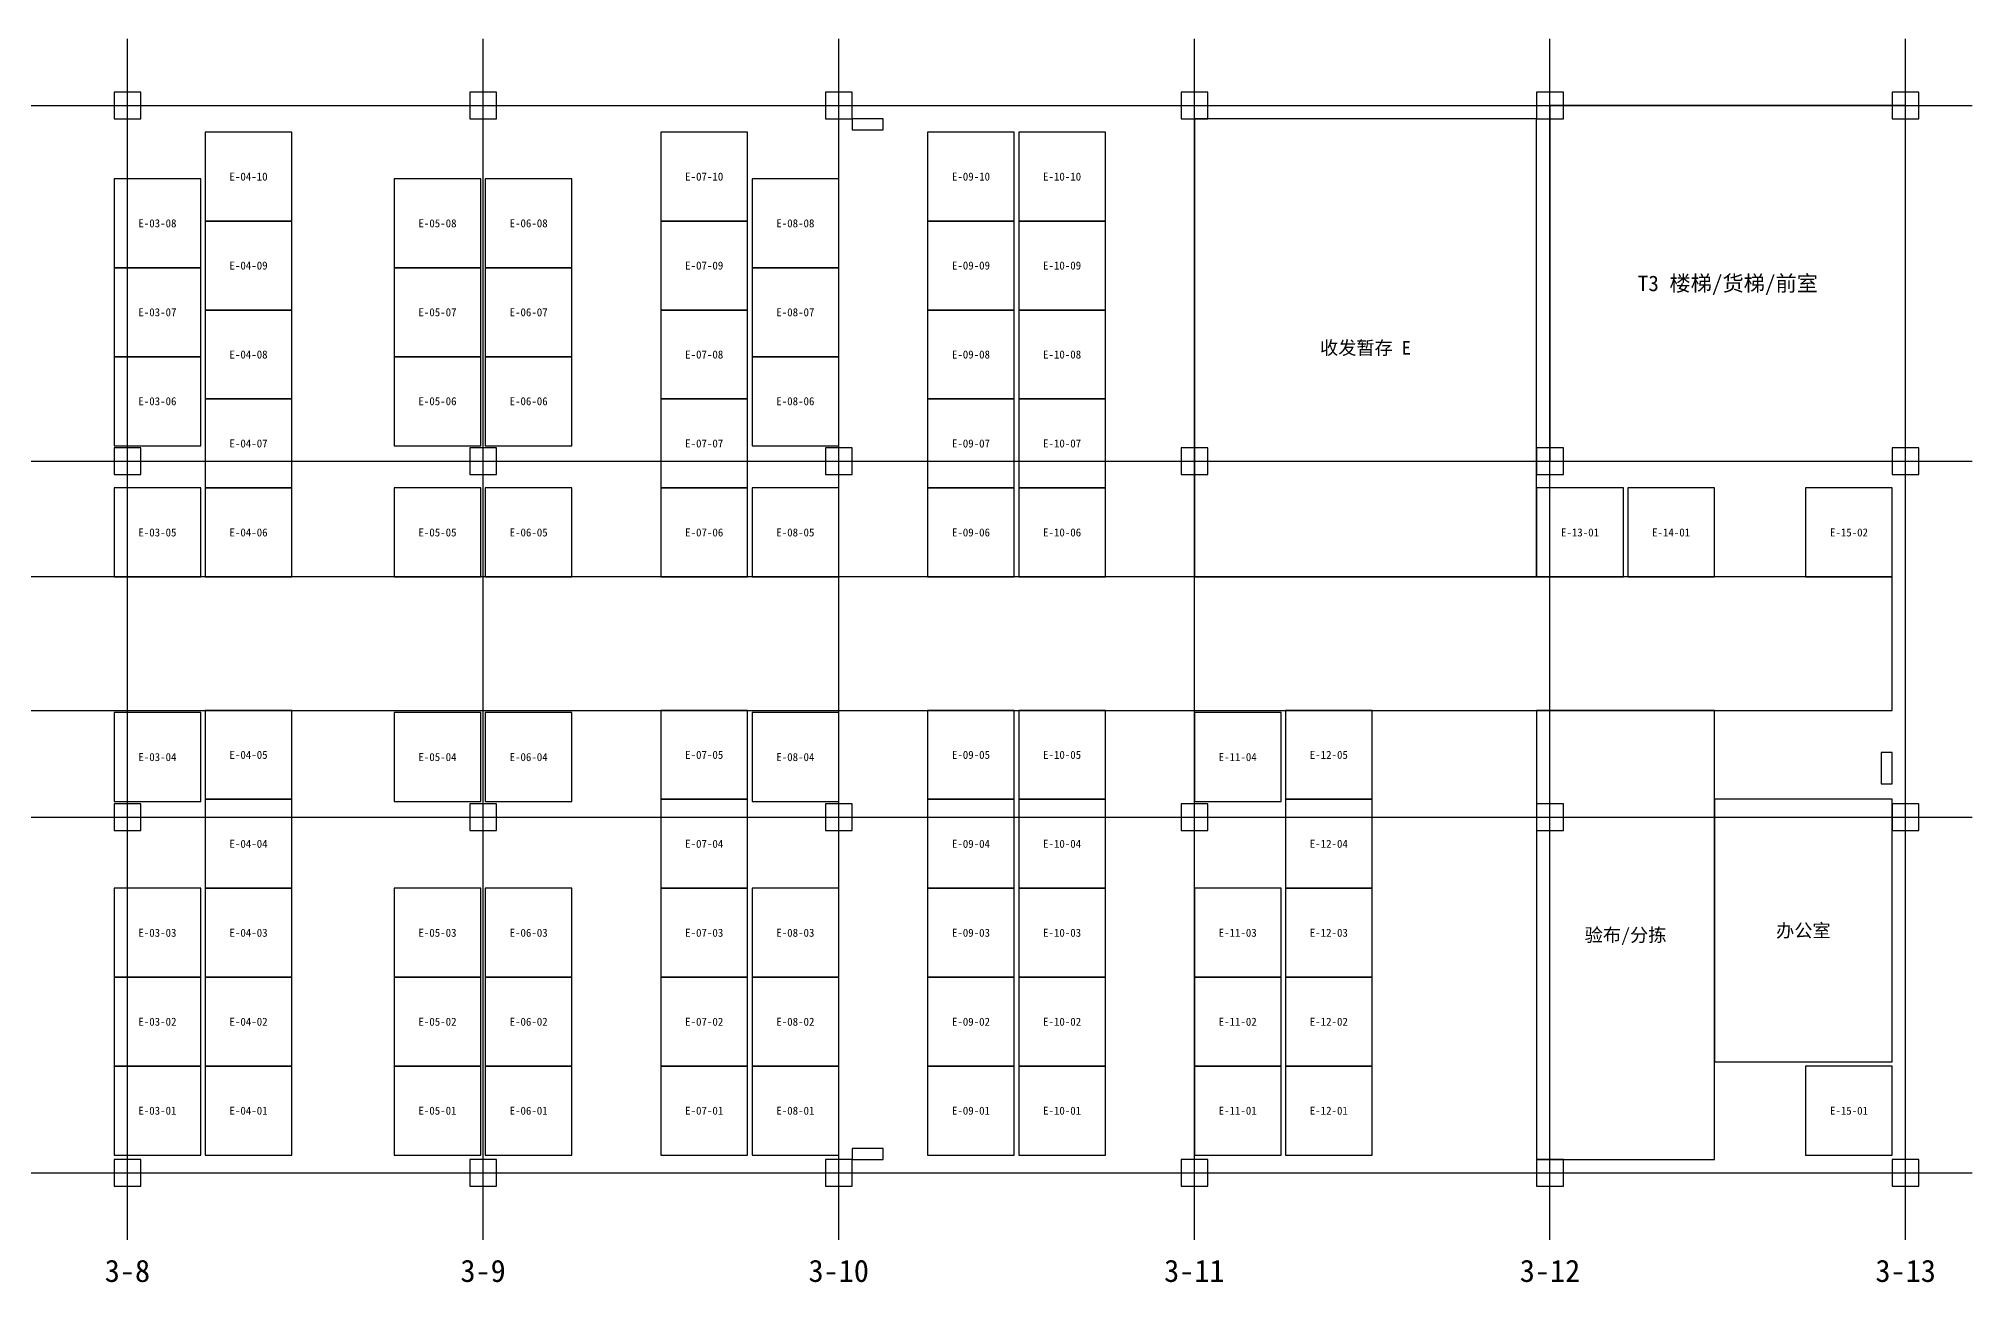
# Model space of a CAD drawing. Header units: metres. Extents: x -2888 to 97500, y -2458 to 25500.
# Drawn here: x 54004 to 97500, y -2458 to 25500 of the extents above; entities that cross this region are included whole.
import ezdxf
from ezdxf.enums import TextEntityAlignment as Align

# ---------------------------------------------------------------- set-up
doc = ezdxf.new("R2010")
doc.units = ezdxf.units.M
for name, color, linetype in [('AISLE', 5, 'Continuous'), ('AXIS', 1, 'Continuous'), ('COLUMN', 8, 'Continuous'), ('CORE', 9, 'Continuous'), ('HYDRANT', 1, 'Continuous'), ('RACK', 3, 'Continuous'), ('TEXT', 7, 'Continuous'), ('ZONE', 2, 'Continuous')]:
    doc.layers.add(name, color=color, linetype=linetype)
doc.styles.add('CJK', font='simhei.ttf')

msp = doc.modelspace()

# ---------------------------------------------------------------- linework, layer by layer
at = {"layer": 'AISLE'}
msp.add_lwpolyline([(300, 10400), (95700, 10400), (95700, 13400), (300, 13400)], close=True, dxfattribs=at)
at = {"layer": 'AXIS'}
for p, q in [((56000, -1500), (56000, 25500)), ((64000, -1500), (64000, 25500)), ((72000, -1500), (72000, 25500)), ((80000, -1500), (80000, 25500)), ((88000, -1500), (88000, 25500)), ((96000, -1500), (96000, 25500)), ((-1500, 24000), (97500, 24000)), ((-1500, 16000), (97500, 16000)), ((-1500, 8000), (97500, 8000)), ((-1500, 0), (97500, 0))]:
    msp.add_line(p, q, dxfattribs=at)
at = {"layer": 'COLUMN'}
for points in [[(55700, 23700), (56300, 23700), (56300, 24300), (55700, 24300)], [(63700, 23700), (64300, 23700), (64300, 24300), (63700, 24300)], [(71700, 23700), (72300, 23700), (72300, 24300), (71700, 24300)], [(79700, 23700), (80300, 23700), (80300, 24300), (79700, 24300)], [(87700, 23700), (88300, 23700), (88300, 24300), (87700, 24300)], [(95700, 23700), (96300, 23700), (96300, 24300), (95700, 24300)], [(55700, 15700), (56300, 15700), (56300, 16300), (55700, 16300)], [(63700, 15700), (64300, 15700), (64300, 16300), (63700, 16300)], [(71700, 15700), (72300, 15700), (72300, 16300), (71700, 16300)], [(79700, 15700), (80300, 15700), (80300, 16300), (79700, 16300)], [(87700, 15700), (88300, 15700), (88300, 16300), (87700, 16300)], [(95700, 15700), (96300, 15700), (96300, 16300), (95700, 16300)], [(55700, 7700), (56300, 7700), (56300, 8300), (55700, 8300)], [(63700, 7700), (64300, 7700), (64300, 8300), (63700, 8300)], [(71700, 7700), (72300, 7700), (72300, 8300), (71700, 8300)], [(79700, 7700), (80300, 7700), (80300, 8300), (79700, 8300)], [(87700, 7700), (88300, 7700), (88300, 8300), (87700, 8300)], [(95700, 7700), (96300, 7700), (96300, 8300), (95700, 8300)], [(55700, -300), (56300, -300), (56300, 300), (55700, 300)], [(63700, -300), (64300, -300), (64300, 300), (63700, 300)], [(71700, -300), (72300, -300), (72300, 300), (71700, 300)], [(79700, -300), (80300, -300), (80300, 300), (79700, 300)], [(87700, -300), (88300, -300), (88300, 300), (87700, 300)], [(95700, -300), (96300, -300), (96300, 300), (95700, 300)]]:
    msp.add_lwpolyline(points, close=True, dxfattribs=at)
at = {"layer": 'CORE'}
msp.add_lwpolyline([(88000, 16000), (96000, 16000), (96000, 24000), (88000, 24000)], close=True, dxfattribs=at)
at = {"layer": 'HYDRANT'}
for points in [[(72300, 23450), (73000, 23450), (73000, 23700), (72300, 23700)], [(95450, 8750), (95700, 8750), (95700, 9450), (95450, 9450)], [(72300, 300), (73000, 300), (73000, 550), (72300, 550)]]:
    msp.add_lwpolyline(points, close=True, dxfattribs=at)
at = {"layer": 'RACK'}
for points in [[(57750, 21400), (59700, 21400), (59700, 23400), (57750, 23400)], [(68000, 21400), (69950, 21400), (69950, 23400), (68000, 23400)], [(74000, 21400), (75950, 21400), (75950, 23400), (74000, 23400)], [(76050, 21400), (78000, 21400), (78000, 23400), (76050, 23400)], [(55700, 20350), (57650, 20350), (57650, 22350), (55700, 22350)], [(62000, 20350), (63950, 20350), (63950, 22350), (62000, 22350)], [(64050, 20350), (66000, 20350), (66000, 22350), (64050, 22350)], [(70050, 20350), (72000, 20350), (72000, 22350), (70050, 22350)], [(57750, 19400), (59700, 19400), (59700, 21400), (57750, 21400)], [(68000, 19400), (69950, 19400), (69950, 21400), (68000, 21400)], [(74000, 19400), (75950, 19400), (75950, 21400), (74000, 21400)], [(76050, 19400), (78000, 19400), (78000, 21400), (76050, 21400)], [(55700, 18350), (57650, 18350), (57650, 20350), (55700, 20350)], [(62000, 18350), (63950, 18350), (63950, 20350), (62000, 20350)], [(64050, 18350), (66000, 18350), (66000, 20350), (64050, 20350)], [(70050, 18350), (72000, 18350), (72000, 20350), (70050, 20350)], [(57750, 17400), (59700, 17400), (59700, 19400), (57750, 19400)], [(68000, 17400), (69950, 17400), (69950, 19400), (68000, 19400)], [(74000, 17400), (75950, 17400), (75950, 19400), (74000, 19400)], [(76050, 17400), (78000, 17400), (78000, 19400), (76050, 19400)], [(55700, 16350), (57650, 16350), (57650, 18350), (55700, 18350)], [(62000, 16350), (63950, 16350), (63950, 18350), (62000, 18350)], [(64050, 16350), (66000, 16350), (66000, 18350), (64050, 18350)], [(70050, 16350), (72000, 16350), (72000, 18350), (70050, 18350)], [(57750, 15400), (59700, 15400), (59700, 17400), (57750, 17400)], [(68000, 15400), (69950, 15400), (69950, 17400), (68000, 17400)], [(74000, 15400), (75950, 15400), (75950, 17400), (74000, 17400)], [(76050, 15400), (78000, 15400), (78000, 17400), (76050, 17400)], [(55700, 13400), (57650, 13400), (57650, 15400), (55700, 15400)], [(57750, 13400), (59700, 13400), (59700, 15400), (57750, 15400)], [(62000, 13400), (63950, 13400), (63950, 15400), (62000, 15400)], [(64050, 13400), (66000, 13400), (66000, 15400), (64050, 15400)], [(68000, 13400), (69950, 13400), (69950, 15400), (68000, 15400)], [(70050, 13400), (72000, 13400), (72000, 15400), (70050, 15400)], [(74000, 13400), (75950, 13400), (75950, 15400), (74000, 15400)], [(76050, 13400), (78000, 13400), (78000, 15400), (76050, 15400)], [(87700, 13400), (89650, 13400), (89650, 15400), (87700, 15400)], [(89750, 13400), (91700, 13400), (91700, 15400), (89750, 15400)], [(93750, 13400), (95700, 13400), (95700, 15400), (93750, 15400)], [(55700, 8350), (57650, 8350), (57650, 10350), (55700, 10350)], [(57750, 8400), (59700, 8400), (59700, 10400), (57750, 10400)], [(62000, 8350), (63950, 8350), (63950, 10350), (62000, 10350)], [(64050, 8350), (66000, 8350), (66000, 10350), (64050, 10350)], [(68000, 8400), (69950, 8400), (69950, 10400), (68000, 10400)], [(70050, 8350), (72000, 8350), (72000, 10350), (70050, 10350)], [(74000, 8400), (75950, 8400), (75950, 10400), (74000, 10400)], [(76050, 8400), (78000, 8400), (78000, 10400), (76050, 10400)], [(80000, 8350), (81950, 8350), (81950, 10350), (80000, 10350)], [(82050, 8400), (84000, 8400), (84000, 10400), (82050, 10400)], [(57750, 6400), (59700, 6400), (59700, 8400), (57750, 8400)], [(68000, 6400), (69950, 6400), (69950, 8400), (68000, 8400)], [(74000, 6400), (75950, 6400), (75950, 8400), (74000, 8400)], [(76050, 6400), (78000, 6400), (78000, 8400), (76050, 8400)], [(82050, 6400), (84000, 6400), (84000, 8400), (82050, 8400)], [(55700, 4400), (57650, 4400), (57650, 6400), (55700, 6400)], [(57750, 4400), (59700, 4400), (59700, 6400), (57750, 6400)], [(62000, 4400), (63950, 4400), (63950, 6400), (62000, 6400)], [(64050, 4400), (66000, 4400), (66000, 6400), (64050, 6400)], [(68000, 4400), (69950, 4400), (69950, 6400), (68000, 6400)], [(70050, 4400), (72000, 4400), (72000, 6400), (70050, 6400)], [(74000, 4400), (75950, 4400), (75950, 6400), (74000, 6400)], [(76050, 4400), (78000, 4400), (78000, 6400), (76050, 6400)], [(80000, 4400), (81950, 4400), (81950, 6400), (80000, 6400)], [(82050, 4400), (84000, 4400), (84000, 6400), (82050, 6400)], [(55700, 2400), (57650, 2400), (57650, 4400), (55700, 4400)], [(57750, 2400), (59700, 2400), (59700, 4400), (57750, 4400)], [(62000, 2400), (63950, 2400), (63950, 4400), (62000, 4400)], [(64050, 2400), (66000, 2400), (66000, 4400), (64050, 4400)], [(68000, 2400), (69950, 2400), (69950, 4400), (68000, 4400)], [(70050, 2400), (72000, 2400), (72000, 4400), (70050, 4400)], [(74000, 2400), (75950, 2400), (75950, 4400), (74000, 4400)], [(76050, 2400), (78000, 2400), (78000, 4400), (76050, 4400)], [(80000, 2400), (81950, 2400), (81950, 4400), (80000, 4400)], [(82050, 2400), (84000, 2400), (84000, 4400), (82050, 4400)], [(55700, 400), (57650, 400), (57650, 2400), (55700, 2400)], [(57750, 400), (59700, 400), (59700, 2400), (57750, 2400)], [(62000, 400), (63950, 400), (63950, 2400), (62000, 2400)], [(64050, 400), (66000, 400), (66000, 2400), (64050, 2400)], [(68000, 400), (69950, 400), (69950, 2400), (68000, 2400)], [(70050, 400), (72000, 400), (72000, 2400), (70050, 2400)], [(74000, 400), (75950, 400), (75950, 2400), (74000, 2400)], [(76050, 400), (78000, 400), (78000, 2400), (76050, 2400)], [(80000, 400), (81950, 400), (81950, 2400), (80000, 2400)], [(82050, 400), (84000, 400), (84000, 2400), (82050, 2400)], [(93750, 400), (95700, 400), (95700, 2400), (93750, 2400)]]:
    msp.add_lwpolyline(points, close=True, dxfattribs=at)
at = {"layer": 'ZONE'}
for points in [[(80000, 13400), (87700, 13400), (87700, 23700), (80000, 23700)], [(87700, 300), (91700, 300), (91700, 10400), (87700, 10400)], [(91700, 2500), (95700, 2500), (95700, 8400), (91700, 8400)]]:
    msp.add_lwpolyline(points, close=True, dxfattribs=at)

# ---------------------------------------------------------------- texts
at = {"layer": 'TEXT', "style": 'CJK'}
for s, height, p in [('E-04-10', 180, (58725, 22400)), ('E-07-10', 180, (68975, 22400)), ('E-09-10', 180, (74975, 22400)), ('E-10-10', 180, (77025, 22400)), ('E-03-08', 180, (56675, 21350)), ('E-05-08', 180, (62975, 21350)), ('E-06-08', 180, (65025, 21350)), ('E-08-08', 180, (71025, 21350)), ('E-04-09', 180, (58725, 20400)), ('E-07-09', 180, (68975, 20400)), ('E-09-09', 180, (74975, 20400)), ('E-10-09', 180, (77025, 20400)), ('T3 楼梯/货梯/前室', 350, (92000, 20000)), ('E-03-07', 180, (56675, 19350)), ('E-05-07', 180, (62975, 19350)), ('E-06-07', 180, (65025, 19350)), ('E-08-07', 180, (71025, 19350)), ('收发暂存 E', 300, (83850, 18550)), ('E-04-08', 180, (58725, 18400)), ('E-07-08', 180, (68975, 18400)), ('E-09-08', 180, (74975, 18400)), ('E-10-08', 180, (77025, 18400)), ('E-03-06', 180, (56675, 17350)), ('E-05-06', 180, (62975, 17350)), ('E-06-06', 180, (65025, 17350)), ('E-08-06', 180, (71025, 17350)), ('E-04-07', 180, (58725, 16400)), ('E-07-07', 180, (68975, 16400)), ('E-09-07', 180, (74975, 16400)), ('E-10-07', 180, (77025, 16400)), ('E-03-05', 180, (56675, 14400)), ('E-04-06', 180, (58725, 14400)), ('E-05-05', 180, (62975, 14400)), ('E-06-05', 180, (65025, 14400)), ('E-07-06', 180, (68975, 14400)), ('E-08-05', 180, (71025, 14400)), ('E-09-06', 180, (74975, 14400)), ('E-10-06', 180, (77025, 14400)), ('E-13-01', 180, (88675, 14400)), ('E-14-01', 180, (90725, 14400)), ('E-15-02', 180, (94725, 14400)), ('E-03-04', 180, (56675, 9350)), ('E-04-05', 180, (58725, 9400)), ('E-05-04', 180, (62975, 9350)), ('E-06-04', 180, (65025, 9350)), ('E-07-05', 180, (68975, 9400)), ('E-08-04', 180, (71025, 9350)), ('E-09-05', 180, (74975, 9400)), ('E-10-05', 180, (77025, 9400)), ('E-11-04', 180, (80975, 9350)), ('E-12-05', 180, (83025, 9400)), ('E-04-04', 180, (58725, 7400)), ('E-07-04', 180, (68975, 7400)), ('E-09-04', 180, (74975, 7400)), ('E-10-04', 180, (77025, 7400)), ('E-12-04', 180, (83025, 7400)), ('E-03-03', 180, (56675, 5400)), ('E-04-03', 180, (58725, 5400)), ('E-05-03', 180, (62975, 5400)), ('E-06-03', 180, (65025, 5400)), ('E-07-03', 180, (68975, 5400)), ('E-08-03', 180, (71025, 5400)), ('E-09-03', 180, (74975, 5400)), ('E-10-03', 180, (77025, 5400)), ('E-11-03', 180, (80975, 5400)), ('E-12-03', 180, (83025, 5400)), ('验布/分拣', 300, (89700, 5350)), ('办公室', 300, (93700, 5450)), ('E-03-02', 180, (56675, 3400)), ('E-04-02', 180, (58725, 3400)), ('E-05-02', 180, (62975, 3400)), ('E-06-02', 180, (65025, 3400)), ('E-07-02', 180, (68975, 3400)), ('E-08-02', 180, (71025, 3400)), ('E-09-02', 180, (74975, 3400)), ('E-10-02', 180, (77025, 3400)), ('E-11-02', 180, (80975, 3400)), ('E-12-02', 180, (83025, 3400)), ('E-03-01', 180, (56675, 1400)), ('E-04-01', 180, (58725, 1400)), ('E-05-01', 180, (62975, 1400)), ('E-06-01', 180, (65025, 1400)), ('E-07-01', 180, (68975, 1400)), ('E-08-01', 180, (71025, 1400)), ('E-09-01', 180, (74975, 1400)), ('E-10-01', 180, (77025, 1400)), ('E-11-01', 180, (80975, 1400)), ('E-12-01', 180, (83025, 1400)), ('E-15-01', 180, (94725, 1400)), ('3-8', 500, (56000, -2200)), ('3-9', 500, (64000, -2200)), ('3-10', 500, (72000, -2200)), ('3-11', 500, (80000, -2200)), ('3-12', 500, (88000, -2200)), ('3-13', 500, (96000, -2200))]:
    msp.add_text(s, height=height, dxfattribs=at).set_placement(p, align=Align.MIDDLE_CENTER)

doc.saveas('drawing.dxf')
